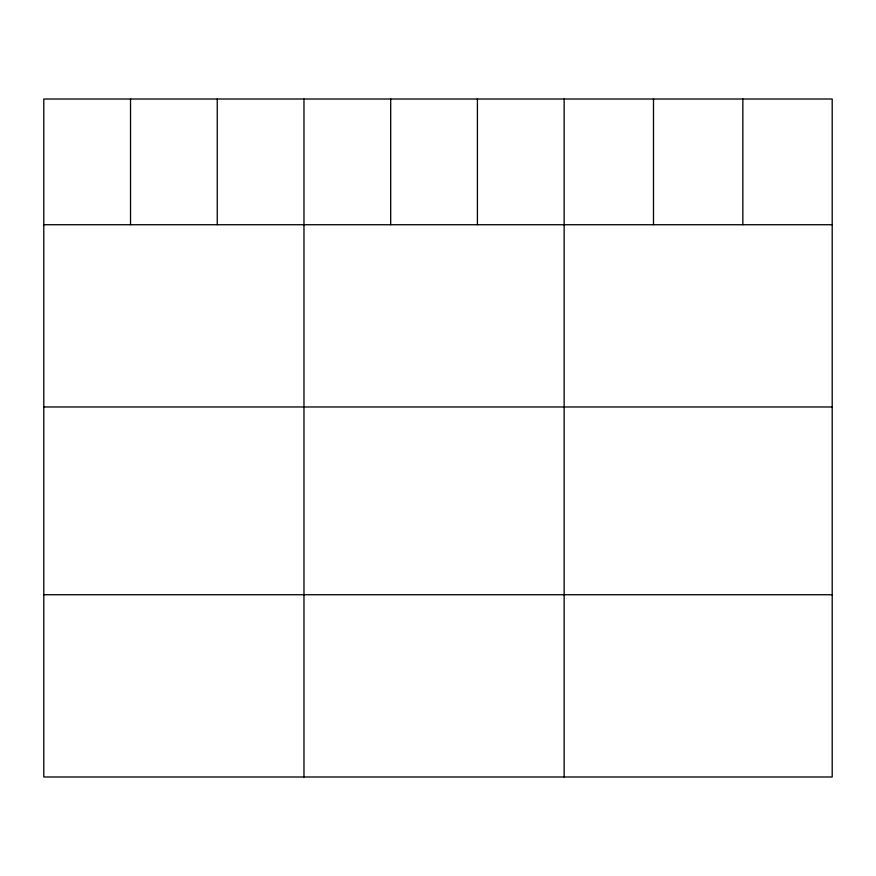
<?xml version="1.0" encoding="UTF-8"?>
<svg xmlns="http://www.w3.org/2000/svg" width="876" height="876" viewBox="0 0 876 876"><rect width="100%" height="100%" fill="white"/><g stroke="black" fill="none" stroke-linecap="round" stroke-linejoin="round"><path stroke-width="1.31" d="M832.2 224.727L832.2 776.99L43.8 776.99L43.8 99.01L832.2 99.01L832.2 224.727L43.8 224.727M43.8 406.968L832.2 406.968M43.8 594.738L832.2 594.738M742.848 99.01L742.848 224.727M653.496 99.01L653.496 224.727M564.144 99.01L564.144 776.99M477.42 99.01L477.42 224.727M390.696 99.01L390.696 224.727M303.972 99.01L303.972 776.99M217.248 99.01L217.248 224.727M130.524 99.01L130.524 224.727"/></g></svg>
